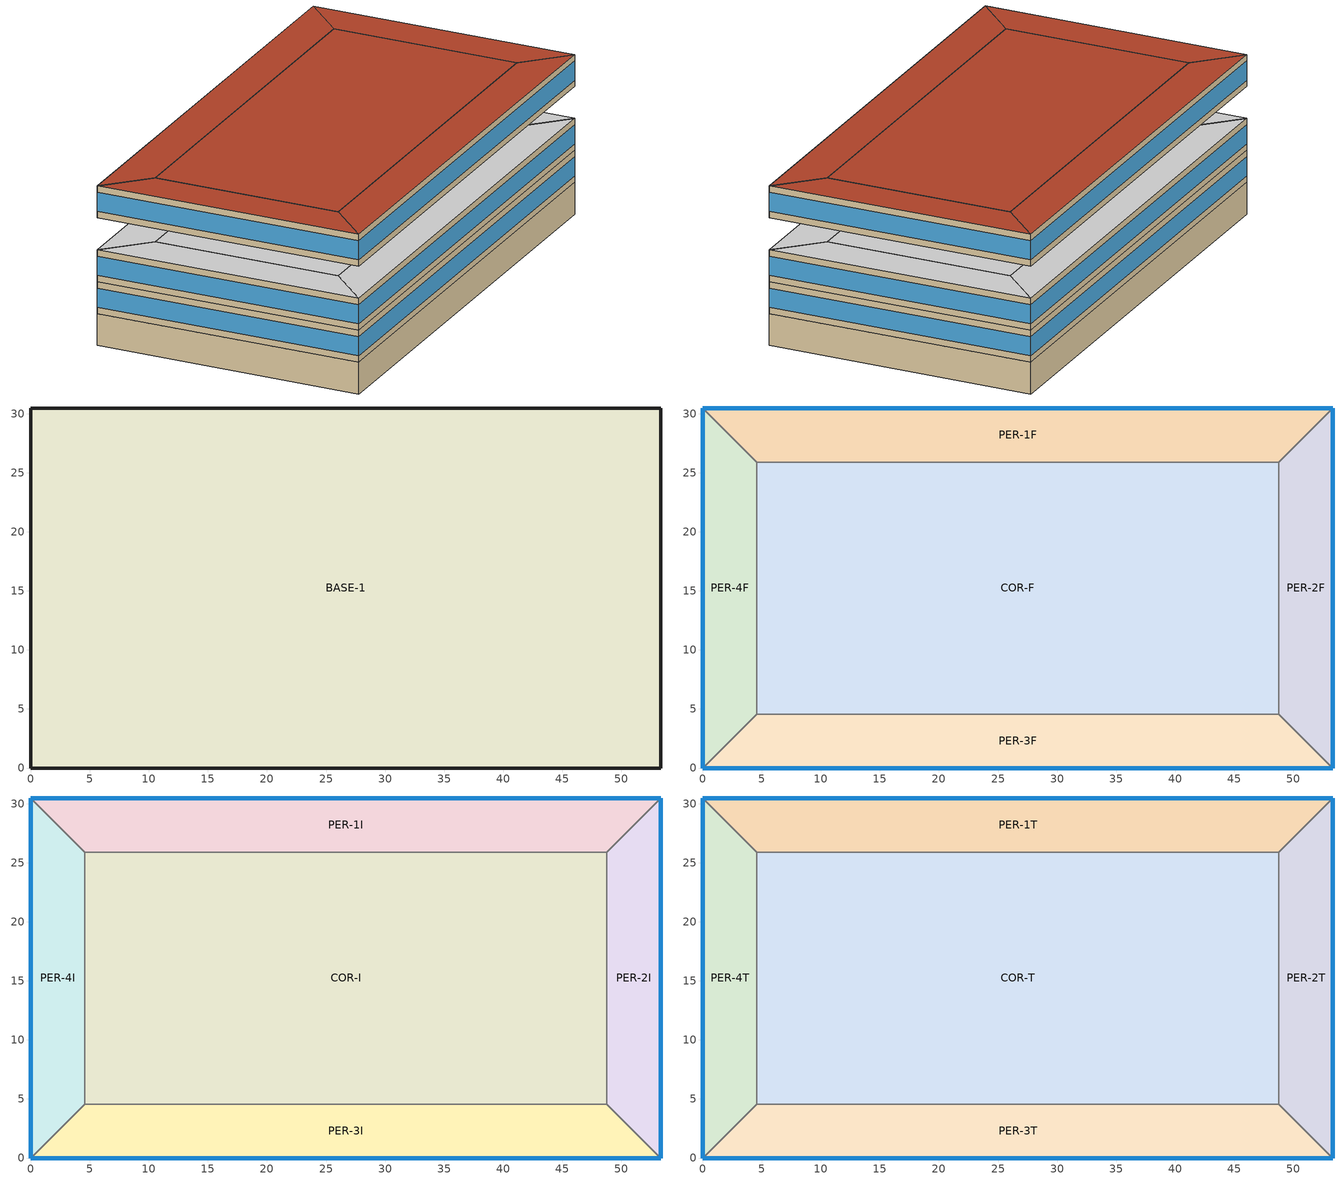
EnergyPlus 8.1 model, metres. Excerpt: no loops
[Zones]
BASE-1
 floor ground (SLAB-1): 53.34,30.48 53.34,0 0,0 0,30.48 z-3.66
 wall ground (SLAB-1): 53.34,30.48 0,30.48 0,0 53.34,0 53.34,30.48 z-3.66:0
PER-1F
 floor to BASE-1 (FLOOR-1): 4.57,25.91 0,30.48 53.34,30.48 48.77,25.91 z0
 wall outside (WALL-10): 53.34,30.48 0,30.48 z0:3.66
 wall to PER-4F (INTWALL-1): 0,30.48 4.57,25.91 z0:3.66
 wall to COR-F (INTWALL-1): 4.57,25.91 48.77,25.91 z0:3.66
 wall to PER-2F (INTWALL-1): 48.77,25.91 53.34,30.48 z0:3.66
 window (WINDOW_N_4_10): 53.34,30.48 0,30.48 z0.73:2.93
 ceiling adiabatic (CEILING-1): 48.77,25.91 53.34,30.48 0,30.48 4.57,25.91 z3.66
PER-2F
 floor to BASE-1 (FLOOR-1): 48.77,25.91 53.34,30.48 53.34,0 48.77,4.57 z0
 wall outside (WALL-10): 53.34,0 53.34,30.48 z0:3.66
 wall to COR-F (INTWALL-1): 48.77,25.91 48.77,4.57 z0:3.66
 wall to PER-3F (INTWALL-1): 48.77,4.57 53.34,0 z0:3.66
 window (WINDOW_NN_4_10): 53.34,0 53.34,30.48 z0.73:2.93
 ceiling adiabatic (CEILING-1): 48.77,4.57 53.34,0 53.34,30.48 48.77,25.91 z3.66
PER-3F
 floor to BASE-1 (FLOOR-1): 48.77,4.57 53.34,0 0,0 4.57,4.57 z0
 wall outside (WALL-10): 0,0 53.34,0 z0:3.66
 wall to COR-F (INTWALL-1): 48.77,4.57 4.57,4.57 z0:3.66
 wall to PER-4F (INTWALL-1): 4.57,4.57 0,0 z0:3.66
 window (WINDOW_NN_4_10): 0,0 53.34,0 z0.73:2.93
 ceiling adiabatic (CEILING-1): 4.57,4.57 0,0 53.34,0 48.77,4.57 z3.66
PER-4F
 floor to BASE-1 (FLOOR-1): 4.57,4.57 0,0 0,30.48 4.57,25.91 z0
 wall outside (WALL-10): 0,30.48 0,0 z0:3.66
 wall to COR-F (INTWALL-1): 4.57,4.57 4.57,25.91 z0:3.66
 window (WINDOW_NN_4_10): 0,30.48 0,0 z0.73:2.93
 ceiling adiabatic (CEILING-1): 4.57,25.91 0,30.48 0,0 4.57,4.57 z3.66
COR-F
 floor to BASE-1 (FLOOR-1): 48.77,25.91 48.77,4.57 4.57,4.57 4.57,25.91 z0
 ceiling adiabatic (CEILING-1): 4.57,25.91 4.57,4.57 48.77,4.57 48.77,25.91 z3.66
PER-1I
 floor adiabatic (FLOOR-1): 4.57,25.91 0,30.48 53.34,30.48 48.77,25.91 z3.66
 wall outside (WALL-10): 53.34,30.48 0,30.48 z3.66:7.32
 wall to PER-4I (INTWALL-1): 0,30.48 4.57,25.91 z3.66:7.32
 wall to COR-I (INTWALL-1): 4.57,25.91 48.77,25.91 z3.66:7.32
 wall to PER-2I (INTWALL-1): 48.77,25.91 53.34,30.48 z3.66:7.32
 window (WINDOW_N_4_10): 53.34,30.48 0,30.48 z4.39:6.58
 ceiling adiabatic (CEILING-1): 48.77,25.91 53.34,30.48 0,30.48 4.57,25.91 z7.32
PER-2I
 floor adiabatic (FLOOR-1): 48.77,25.91 53.34,30.48 53.34,0 48.77,4.57 z3.66
 wall outside (WALL-10): 53.34,0 53.34,30.48 z3.66:7.32
 wall to COR-I (INTWALL-1): 48.77,25.91 48.77,4.57 z3.66:7.32
 wall to PER-3I (INTWALL-1): 48.77,4.57 53.34,0 z3.66:7.32
 window (WINDOW_NN_4_10): 53.34,0 53.34,30.48 z4.39:6.58
 ceiling adiabatic (CEILING-1): 48.77,4.57 53.34,0 53.34,30.48 48.77,25.91 z7.32
PER-3I
 floor adiabatic (FLOOR-1): 48.77,4.57 53.34,0 0,0 4.57,4.57 z3.66
 wall outside (WALL-10): 0,0 53.34,0 z3.66:7.32
 wall to COR-I (INTWALL-1): 48.77,4.57 4.57,4.57 z3.66:7.32
 wall to PER-4I (INTWALL-1): 4.57,4.57 0,0 z3.66:7.32
 window (WINDOW_NN_4_10): 0,0 53.34,0 z4.39:6.58
 ceiling adiabatic (CEILING-1): 4.57,4.57 0,0 53.34,0 48.77,4.57 z7.32
PER-4I
 floor adiabatic (FLOOR-1): 4.57,4.57 0,0 0,30.48 4.57,25.91 z3.66
 wall outside (WALL-10): 0,30.48 0,0 z3.66:7.32
 wall to COR-I (INTWALL-1): 4.57,4.57 4.57,25.91 z3.66:7.32
 window (WINDOW_NN_4_10): 0,30.48 0,0 z4.39:6.58
 ceiling adiabatic (CEILING-1): 4.57,25.91 0,30.48 0,0 4.57,4.57 z7.32
COR-I
 floor adiabatic (FLOOR-1): 48.77,25.91 48.77,4.57 4.57,4.57 4.57,25.91 z3.66
 ceiling adiabatic (CEILING-1): 4.57,25.91 4.57,4.57 48.77,4.57 48.77,25.91 z7.32
PER-1T
 floor adiabatic (FLOOR-1): 4.57,25.91 0,30.48 53.34,30.48 48.77,25.91 z10.97
 wall outside (WALL-10): 53.34,30.48 0,30.48 z10.97:14.63
 wall to PER-4T (INTWALL-1): 0,30.48 4.57,25.91 z10.97:14.63
 wall to COR-T (INTWALL-1): 4.57,25.91 48.77,25.91 z10.97:14.63
 wall to PER-2T (INTWALL-1): 48.77,25.91 53.34,30.48 z10.97:14.63
 window (WINDOW_N_4_10): 53.34,30.48 0,30.48 z11.71:13.9
 roof outside (ROOF-10): 48.77,25.91 53.34,30.48 0,30.48 4.57,25.91 z14.63
PER-2T
 floor adiabatic (FLOOR-1): 48.77,25.91 53.34,30.48 53.34,0 48.77,4.57 z10.97
 wall outside (WALL-10): 53.34,0 53.34,30.48 z10.97:14.63
 wall to COR-T (INTWALL-1): 48.77,25.91 48.77,4.57 z10.97:14.63
 wall to PER-3T (INTWALL-1): 48.77,4.57 53.34,0 z10.97:14.63
 window (WINDOW_NN_4_10): 53.34,0 53.34,30.48 z11.71:13.9
 roof outside (ROOF-10): 48.77,4.57 53.34,0 53.34,30.48 48.77,25.91 z14.63
PER-3T
 floor adiabatic (FLOOR-1): 48.77,4.57 53.34,0 0,0 4.57,4.57 z10.97
 wall outside (WALL-10): 0,0 53.34,0 z10.97:14.63
 wall to COR-T (INTWALL-1): 48.77,4.57 4.57,4.57 z10.97:14.63
 wall to PER-4T (INTWALL-1): 4.57,4.57 0,0 z10.97:14.63
 window (WINDOW_NN_4_10): 0,0 53.34,0 z11.71:13.9
 roof outside (ROOF-10): 4.57,4.57 0,0 53.34,0 48.77,4.57 z14.63
PER-4T
 floor adiabatic (FLOOR-1): 4.57,4.57 0,0 0,30.48 4.57,25.91 z10.97
 wall outside (WALL-10): 0,30.48 0,0 z10.97:14.63
 wall to COR-T (INTWALL-1): 4.57,4.57 4.57,25.91 z10.97:14.63
 window (WINDOW_NN_4_10): 0,30.48 0,0 z11.71:13.9
 roof outside (ROOF-10): 4.57,25.91 0,30.48 0,0 4.57,4.57 z14.63
COR-T
 floor adiabatic (FLOOR-1): 48.77,25.91 48.77,4.57 4.57,4.57 4.57,25.91 z10.97
 roof outside (ROOF-10): 4.57,25.91 4.57,4.57 48.77,4.57 48.77,25.91 z14.63
[Building]
Building: North Axis {deg}=0; Terrain=City; Loads Convergence Tolerance Value=0.04; Temperature Convergence Tolerance Value {deltaC}=0.4; Solar Distribution=FullInteriorAndExterior; Maximum Number of Warmup Days=25; Minimum Number of Warmup Days=6
[SizingPeriod:DesignDay] Day of Month=21; Humidity Condition Type=Wetbulb; Barometric Pressure {Pa}=95816; Wind Direction {deg}=300; Rain Indicator=No; Snow Indicator=No; Daylight Saving Time Indicator=No; Solar Model Indicator=ASHRAEClearSky
Name | Month | Day Type | Maximum Dry-Bulb Temperature {C} | Daily Dry-Bulb Temperature Range {deltaC} | Dry-Bulb Temperature Range Modifier Type | Wetbulb or DewPoint at Maximum Dry-Bulb {C} | Wind Speed {m/s} | Sky Clearness
Climate Zone 10 Ann Htg 99.6% Condns DB | 12 | WinterDesignDay | 1.2 | 0 | DefaultMultipliers | 1.2 | 0.9 | 0
CZ_10_DDY | 8 | SummerDesignDay | 38.1 | 16.6 |  | 19.9 | 4.2 | 1
[Site:Location]
Climate_Zone_10_CA_USA_CTZRV2: Latitude {deg}=33.88; Longitude {deg}=-117.27; Time Zone {hr}=-8; Elevation {m}=469
[Site:GroundTemperature:BuildingSurface]
20.03, 20.03, 20.13, 20.3, 20.43, 20.52, 20.62, 20.77, 20.78, 20.55, 20.44, 20.2
[Material] Thermal Absorptance=0.9
Name | Roughness | Thickness {m} | Conductivity {W/m-K} | Density {kg/m3} | Specific Heat {J/kg-K} | Solar Absorptance | Visible Absorptance
Roof Membrane | VeryRough | 0.0095 | 0.16 | 1121.29 | 1460 | 0.7 | 0.7
Roof Insulation | MediumRough | 0.12988 | 0.049 | 265 | 836.8 | 0.7 | 0.7
Metal Decking | MediumSmooth | 0.0015 | 45.006 | 7680 | 418.4 | 0.7 | 0.3
GP01 1/2 GYPSUM | Smooth | 0.0127 | 0.16 | 800 | 1090 | 0.7 | 0.5
Wall Insulation [2] | MediumRough | 0.11018 | 0.045 | 265 | 836.8 | 0.7 | 0.7
1/2IN Gypsum | Smooth | 0.0127 | 0.16 | 784.9 | 830 | 0.92 | 0.92
Std Wood 6inch | MediumSmooth | 0.15 | 0.12 | 540 | 1210 | 0.7 | 0.7
Std MAT-CC05 4  MW CONCRETE | Rough | 0.1 | 0.858 | 1968 | 836.8 | 0.7 | 0.2
[Material:NoMass] Thermal Absorptance=0.9; Solar Absorptance=0.7
Name | Roughness | Thermal Resistance {m2-K/W} | Visible Absorptance
MAT-SHEATH | Rough | 0.3626 | 0.7
Std CP02 CARPET PAD | VeryRough | 0.21648 | 0.8
[WindowMaterial:Gas]
AIR 13MM: Gas Type=Air; Thickness {m}=0.0127
[WindowMaterial:Glazing] Optical Data Type=SpectralAverage; Infrared Transmittance at Normal Incidence=0
Name | Thickness {m} | Solar Transmittance at Normal Incidence | Front Side Solar Reflectance at Normal Incidence | Back Side Solar Reflectance at Normal Incidence | Visible Transmittance at Normal Incidence | Front Side Visible Reflectance at Normal Incidence | Back Side Visible Reflectance at Normal Incidence | Front Side Infrared Hemispherical Emissivity | Back Side Infrared Hemispherical Emissivity | Conductivity {W/m-K}
CLEAR 6MM | .006 | .775 | .071 | .071 | .881 | .08 | .08 | .84 | .84 | .9
GREY 6MM | .006 | .455 | .053 | .053 | .431 | .052 | .052 | .84 | .84 | .9
BRZR 6MM | 0.006 | 0.278 | 0.276 | 0.095 | 0.21 | 0.348 | 0.117 | 0.84 | 0.84 | 0.9
[Construction]
InteriorFurnishings: Std Wood 6inch
[CONSTRUCTION]
WALL-10: MAT-SHEATH, Wall Insulation [2], 1/2IN Gypsum
ROOF-10: Roof Membrane, Roof Insulation, Metal Decking
FLOOR-1; CEILING-1: Std MAT-CC05 4  MW CONCRETE, Std CP02 CARPET PAD
SLAB-1: Std MAT-CC05 4  MW CONCRETE
INTWALL-1: GP01 1/2 GYPSUM, GP01 1/2 GYPSUM
WINDOW_NN_4_10: BRZR 6MM, AIR 13MM, CLEAR 6MM
WINDOW_N_4_10: GREY 6MM, AIR 13MM, CLEAR 6MM
[ExternalInterface:FunctionalMockupUnitExport:To:Schedule]
Name | Schedule | FMU Variable | Initial Value
 | ePTSetHea | TSetHea | 20
 | ePTSetCoo | TSetCoo | 27
[ExternalInterface:FunctionalMockupUnitExport:From:Variable]
Name | Output:Variable Index Key | Output:Variable | FMU Variable
 | PER-1T LIGHTS 1 | Lights Electric Power | P_Lights_1
 | PER-1T ELECEQ 1 | Electric Equipment Electric Power | P_Equip_1
 | PER-2T LIGHTS 1 | Lights Electric Power | P_Lights_2
 | PER-2T ELECEQ 1 | Electric Equipment Electric Power | P_Equip_2
 | PER-3T LIGHTS 1 | Lights Electric Power | P_Lights_3
 | PER-3T ELECEQ 1 | Electric Equipment Electric Power | P_Equip_3
 | PER-4T LIGHTS 1 | Lights Electric Power | P_Lights_4
 | PER-4T ELECEQ 1 | Electric Equipment Electric Power | P_Equip_4
 | COR-T LIGHTS 1 | Lights Electric Power | P_Lights_5
 | COR-T ELECEQ 1 | Electric Equipment Electric Power | P_Equip_5
 | PER-1F LIGHTS 1 | Lights Electric Power | P_Lights_6
 | PER-1F ELECEQ 1 | Electric Equipment Electric Power | P_Equip_6
 | PER-2F LIGHTS 1 | Lights Electric Power | P_Lights_7
 | PER-2F ELECEQ 1 | Electric Equipment Electric Power | P_Equip_7
 | PER-3F LIGHTS 1 | Lights Electric Power | P_Lights_8
 | PER-3F ELECEQ 1 | Electric Equipment Electric Power | P_Equip_8
 | PER-4F LIGHTS 1 | Lights Electric Power | P_Lights_9
 | PER-4F ELECEQ 1 | Electric Equipment Electric Power | P_Equip_9
 | COR-F LIGHTS 1 | Lights Electric Power | P_Lights_10
 | COR-F ELECEQ 1 | Electric Equipment Electric Power | P_Equip_10
 | PER-1I LIGHTS 1 | Lights Electric Power | P_Lights_11
 | PER-1I ELECEQ 1 | Electric Equipment Electric Power | P_Equip_11
 | PER-2I LIGHTS 1 | Lights Electric Power | P_Lights_12
 | PER-2I ELECEQ 1 | Electric Equipment Electric Power | P_Equip_12
 | PER-3I LIGHTS 1 | Lights Electric Power | P_Lights_13
 | PER-3I ELECEQ 1 | Electric Equipment Electric Power | P_Equip_13
 | PER-4I LIGHTS 1 | Lights Electric Power | P_Lights_14
 | PER-4I ELECEQ 1 | Electric Equipment Electric Power | P_Equip_14
 | COR-I LIGHTS 1 | Lights Electric Power | P_Lights_15
 | COR-I ELECEQ 1 | Electric Equipment Electric Power | P_Equip_15
 | Whole Building | Facility Total Electric Demand Power | P_Tot_El_Demand
 | epTSetHea | Schedule Value | outTSetHea
 | epTSetCoo | Schedule Value | outTSetCoo
[Zone] Type=1; Ceiling Height {m}=3.658
Name | Multiplier | Volume {m3}
PER-1T; PER-3T; PER-1F; PER-3F | 1 | 815.525
PER-2T; PER-4T; PER-2F; PER-4F | 1 | 433.248
COR-T; COR-F | 1 | 3448.992
PER-1I; PER-3I | 2 | 815.525
PER-2I; PER-4I | 2 | 433.248
COR-I | 2 | 3448.992
BASE-1 | 1 | 5946.538
[InternalMass] Construction=InteriorFurnishings
Name | Zone | Surface Area {m2}
Internal-P1T | PER-1T | 223
Internal-P2T | PER-2T | 118.5
Internal-P3T | PER-3T | 223
Internal-P4T | PER-4T | 118.5
Internal-C1T | COR-T | 943
Internal-P1F | PER-1F | 223
Internal-P1I | PER-1I | 223
Internal-P2F | PER-2F | 118.5
Internal-P2I | PER-2I | 118.5
Internal-P3F | PER-3F | 223
Internal-P3I | PER-3I | 223
Internal-P4F | PER-4F | 118.5
Internal-P4I | PER-4I | 118.5
Internal-C1F | COR-F | 943
Internal-C1I | COR-I | 943
[People] Number of People Schedule=OCC-SCHED; Number of People Calculation Method=people; Fraction Radiant=0.3; Sensible Heat Fraction=AUTOCALCULATE; Activity Level Schedule=ACTIVITY_SCH; Carbon Dioxide Generation Rate {m3/s-W}=3.82E-8; Enable ASHRAE 55 Comfort Warnings=No; Mean Radiant Temperature Calculation Type=ZoneAveraged; Work Efficiency Schedule=WORK_EFF_SCH; Clothing Insulation Calculation Method=ClothingInsulationSchedule; Clothing Insulation Schedule=CLOTHING_SCH; Air Velocity Schedule=AIR_VELO_SCH; Thermal Comfort Model 1 Type=FANGER
Name | Zone or ZoneList | Number of People
PER-1F people 1 | PER-1F | 8
PER-2F people 1 | PER-2F | 4.3
PER-3F people 1 | PER-3F | 8
PER-4F people 1 | PER-4F | 4.3
COR-F people 1 | COR-F | 33.9
PER-1T people 1 | PER-1T | 8
PER-2T people 1 | PER-2T | 4.3
PER-3T people 1 | PER-3T | 8
PER-4T people 1 | PER-4T | 4.3
COR-T people 1 | COR-T | 33.9
PER-1I people 1 | PER-1I | 8
PER-2I people 1 | PER-2I | 4.3
PER-3I people 1 | PER-3I | 8
PER-4I people 1 | PER-4I | 4.3
COR-I people 1 | COR-I | 33.9
[Lights] Schedule=LIT-SCHED; Design Level Calculation Method=LightingLevel; Return Air Fraction=0; Fraction Radiant=0.7; Fraction Visible=0.2; Fraction Replaceable=1; Return Air Fraction Calculated from Plenum Temperature=No
Name | Zone or ZoneList | Lighting Level {W}
PER-1F Lights 1 | PER-1F | 3839.497
PER-2F Lights 1 | PER-2F | 2039.733
PER-3F Lights 1 | PER-3F | 3839.497
PER-4F Lights 1 | PER-4F | 2039.733
COR-F Lights 1 | COR-F | 16237.9
PER-1T Lights 1 | PER-1T | 3839.497
PER-2T Lights 1 | PER-2T | 2039.733
PER-3T Lights 1 | PER-3T | 3839.497
PER-4T Lights 1 | PER-4T | 2039.733
COR-T Lights 1 | COR-T | 16237.9
PER-1I Lights 1 | PER-1I | 3839.497
PER-2I Lights 1 | PER-2I | 2039.733
PER-3I Lights 1 | PER-3I | 3839.497
PER-4I Lights 1 | PER-4I | 2039.733
COR-I Lights 1 | COR-I | 16237.9
[ElectricEquipment] Schedule=EQP-SCHED; Design Level Calculation Method=EquipmentLevel; Fraction Latent=0; Fraction Radiant=0.5; Fraction Lost=0
Name | Zone or ZoneList | Design Level {W}
PER-1F ElecEq 1 | PER-1F | 3360.12
PER-2F ElecEq 1 | PER-2F | 1785.06
PER-3F ElecEq 1 | PER-3F | 3360.12
PER-4F ElecEq 1 | PER-4F | 1785.06
COR-F ElecEq 1 | COR-F | 14210.5
PER-1T ElecEq 1 | PER-1T | 3360.12
PER-2T ElecEq 1 | PER-2T | 1785.06
PER-3T ElecEq 1 | PER-3T | 3360.12
PER-4T ElecEq 1 | PER-4T | 1785.06
COR-T ElecEq 1 | COR-T | 14210.5
PER-1I ElecEq 1 | PER-1I | 3360.12
PER-2I ElecEq 1 | PER-2I | 1785.06
PER-3I ElecEq 1 | PER-3I | 3360.12
PER-4I ElecEq 1 | PER-4I | 1785.06
COR-I ElecEq 1 | COR-I | 14210.5
[ZoneInfiltration:DesignFlowRate] Schedule=INF-SCHED; Design Flow Rate Calculation Method=Flow/ExteriorArea; Flow per Exterior Surface Area {m3/s-m2}=0.000302; Constant Term Coefficient=1; Temperature Term Coefficient=0; Velocity Term Coefficient=0; Velocity Squared Term Coefficient=0
Name | Zone or ZoneList
PER-1T Infil 1 | PER-1T
PER-2T Infil 1 | PER-2T
PER-3T Infil 1 | PER-3T
PER-4T Infil 1 | PER-4T
PER-1F Infil 1 | PER-1F
PER-2F Infil 1 | PER-2F
PER-3F Infil 1 | PER-3F
PER-4F Infil 1 | PER-4F
PER-1I Infil 1 | PER-1I
PER-2I Infil 1 | PER-2I
PER-3I Infil 1 | PER-3I
PER-4I Infil 1 | PER-4I
[AvailabilityManager:Scheduled]
VAV Sys 1 Avail: Schedule=FanAvailSched
[SetpointManager:Scheduled]
Supply Air Temp Manager 1: Control Variable=Temperature; Schedule=Seasonal Reset Supply Air Temp Sch; Setpoint Node or NodeList=Supply Air Temp Nodes 1
[Schedule:Week:Daily]
OCC-SCHED-1: OCCDAY-2, OCCDAY-1, OCCDAY-1, OCCDAY-1, OCCDAY-1, OCCDAY-1, OCCDAY-2, OCCDAY-2, OCCDAY-1, OCCDAY-2, CPP-OCCDAY-1, OCCDAY-1
LIT-SCHED-1: LITDAY-2, LITDAY-1, LITDAY-1, LITDAY-1, LITDAY-1, LITDAY-1, LITDAY-2, LITDAY-2, LITDAY-1, LITDAY-2, CPP-LITDAY-1, LITDAY-1
INF-SCHED-1: INFIL-2, INFIL-1, INFIL-1, INFIL-1, INFIL-1, INFIL-1, INFIL-2, INFIL-2, INFIL-1, INFIL-2, CPP-INFIL-1, INFIL-1
FAN-SCHED-1: FAN-SCHED-1-2, FAN-SCHED-1-1, FAN-SCHED-1-1, FAN-SCHED-1-1, FAN-SCHED-1-1, FAN-SCHED-1-1, FAN-SCHED-1-2, FAN-SCHED-1-2, FAN-SCHED-1-1, FAN-SCHED-1-1, CPP-FAN-SCHED-1-1, FAN-SCHED-1-1
EQP-SCHED-1: EQPDAY-2, EQPDAY-1, EQPDAY-1, EQPDAY-1, EQPDAY-1, EQPDAY-1, EQPDAY-2, EQPDAY-2, EQPDAY-1, EQPDAY-2, CPP-EQPDAY-1, EQPDAY-1
Winter Supply Air Temp Week Sch: Winter Supply Air Temp Day Sch, Winter Supply Air Temp Day Sch, Winter Supply Air Temp Day Sch, Winter Supply Air Temp Day Sch, Winter Supply Air Temp Day Sch, Winter Supply Air Temp Day Sch, Winter Supply Air Temp Day Sch, Winter Supply Air Temp Day Sch, Winter Supply Air Temp Day Sch, Winter Supply Air Temp Day Sch, Winter Supply Air Temp Day Sch, Winter Supply Air Temp Day Sch
[Schedule:Year]
OCC-SCHED: OCC-SCHED-1, 1, 1, 12, 31
LIT-SCHED: LIT-SCHED-1, 1, 1, 12, 31
EQP-SCHED: EQP-SCHED-1, 1, 1, 12, 31
INF-SCHED: INF-SCHED-1, 1, 1, 12, 31
FanAvailSched: FAN-SCHED-1, 1, 1, 12, 31
Seasonal Reset Supply Air Temp Sch: Winter Supply Air Temp Week Sch, 1, 1, 3, 31, Summer Supply Air Temp Week Sch, 4, 1, 9, 30, Winter Supply Air Temp Week Sch, 10, 1, 12, 31
[Schedule:Compact]
ACTIVITY_SCH: Through: 12/31, For: AllDays, Until: 24:00, 120
WORK_EFF_SCH: Through: 12/31, For: AllDays, Until: 24:00, 0
AIR_VELO_SCH: Through: 12/31, For: AllDays, Until: 24:00, 0.2
CLOTHING_SCH: Through: 04/30, For: AllDays, Until: 24:00, 1, Through: 09/30, For: AllDays, Until: 24:00, 0.5, Through: 12/31, For: AllDays, Until: 24:00, 1
